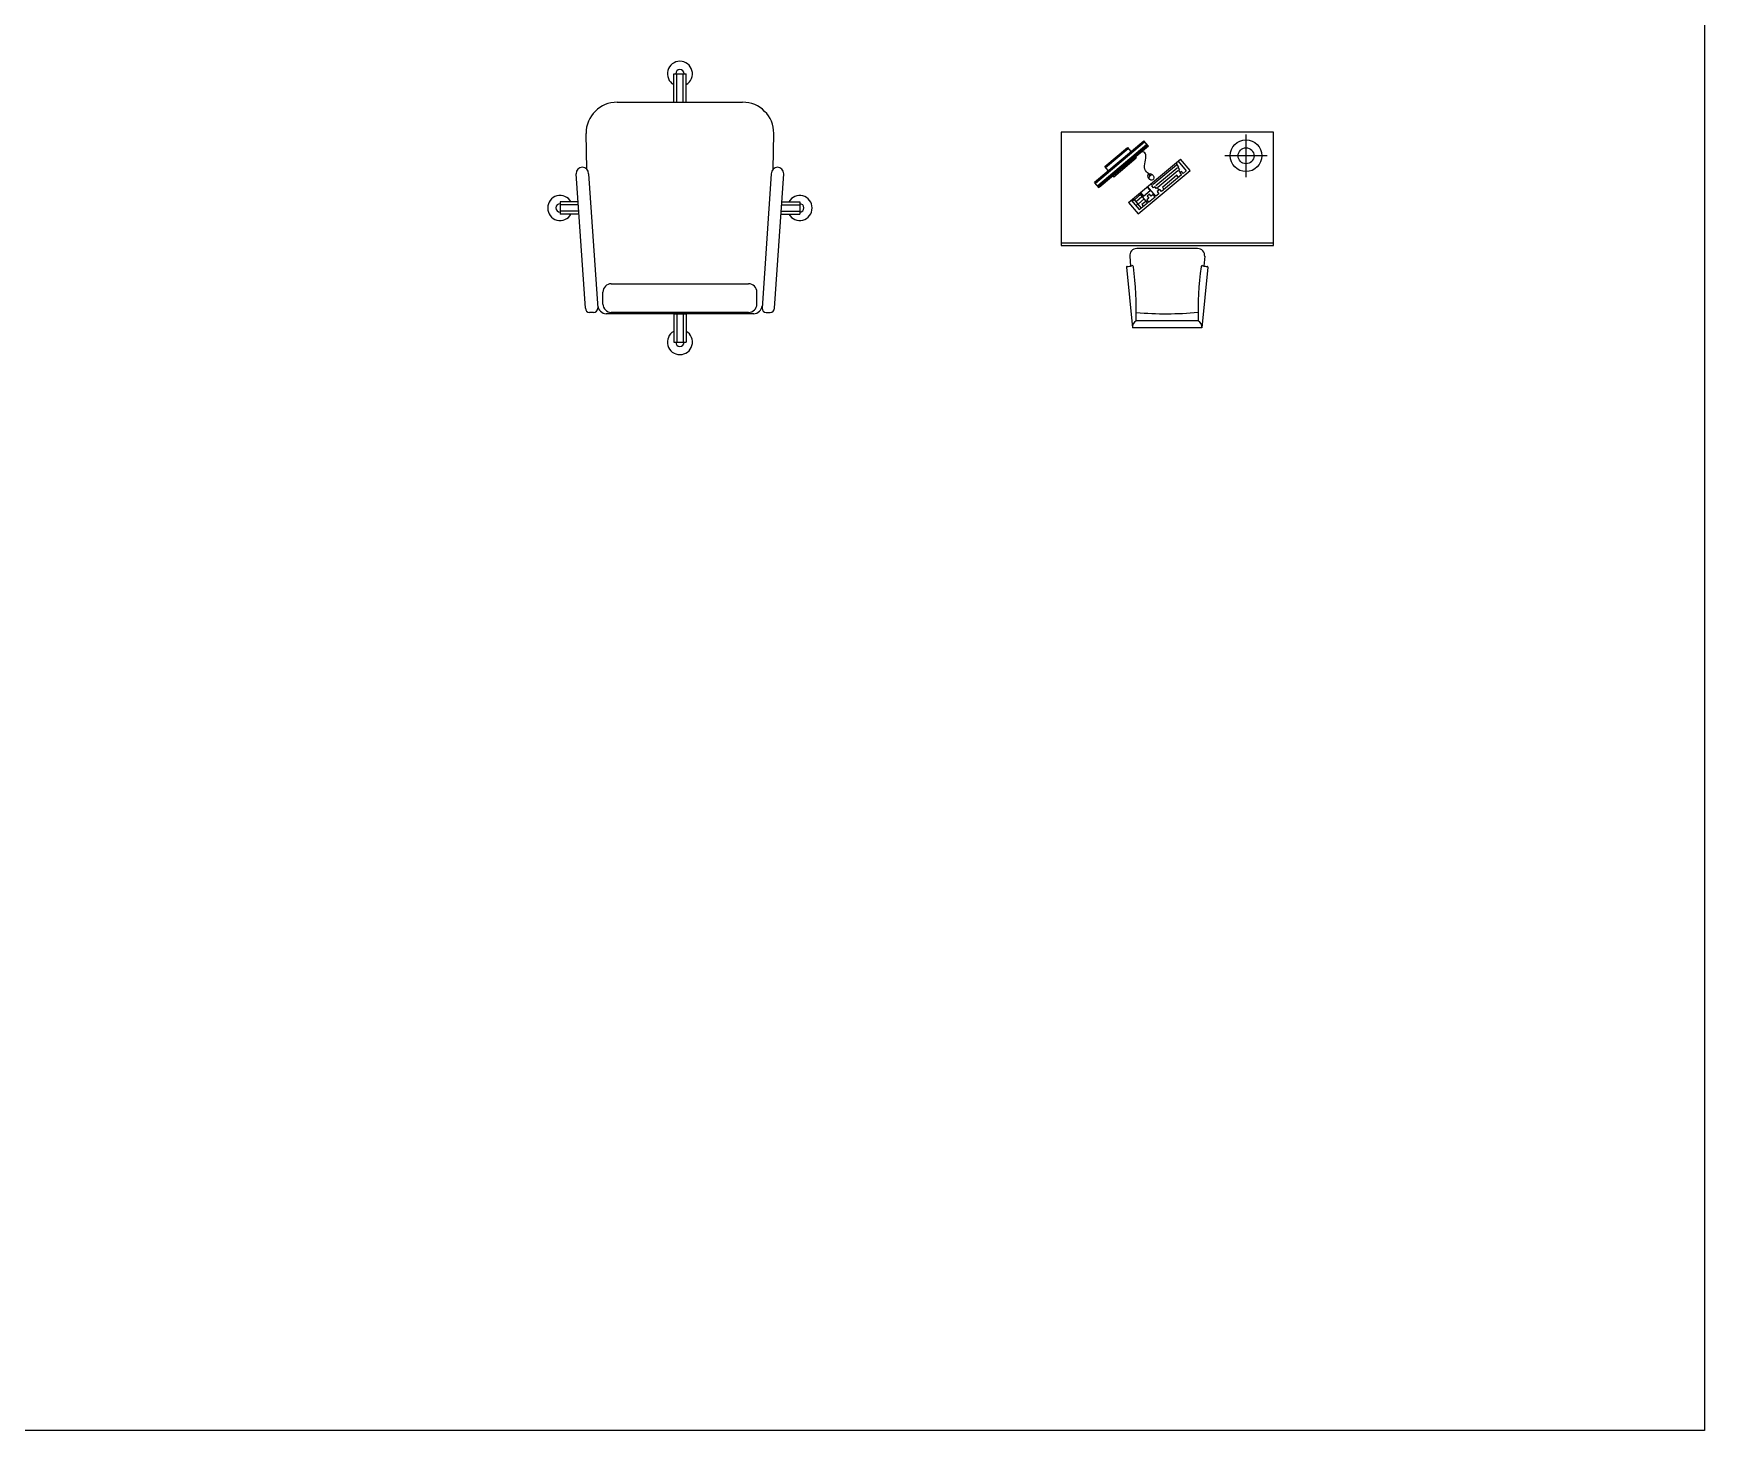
# Model space of a CAD drawing. Header units: millimetres. Extents: x 1147 to 1684, y 1086 to 1492.
# Drawn here: x 1458.3 to 1684.4, y 1085.8 to 1274.8 of the extents above; entities that cross this region are included whole.
import ezdxf

# ---------------------------------------------------------------- set-up
doc = ezdxf.new("R2010")
doc.units = ezdxf.units.MM

# ---------------------------------------------------------------- blocks, each defined once
blk = doc.blocks.new('A$C167C0E5F')
for p, q in [((1500, 1382), (0, 1382)), ((0, 1382), (0, 582)), ((237, 1030), (584, 1322)), ((243, 1023), (589, 1315)), ((617, 1283), (584, 1322)), ((1307, 1066), (1307, 1366)), ((1500, 582), (1500, 1382)), ((607, 1295), (260, 1003)), ((611, 1290), (264, 998)), ((617, 1283), (270, 991)), ((309, 1140), (469, 1275)), ((315, 1134), (475, 1268)), ((532, 1200), (372, 1066)), ((469, 1275), (494, 1246)), ((477, 887), (844, 1193)), ((526, 1207), (532, 1200)), ((912, 1112), (844, 1193)), ((1457, 1216), (1157, 1216)), ((334, 1112), (309, 1140)), ((372, 1066), (367, 1072)), ((545, 805), (912, 1112)), ((619, 1087), (627, 1073)), ((621, 1088), (629, 1074)), ((815, 1150), (651, 1012)), ((820, 1129), (670, 1004)), ((824, 1109), (684, 991)), ((851, 1082), (709, 963)), ((817, 1078), (716, 993)), ((812, 1167), (820, 1158)), ((820, 1158), (815, 1154)), ((815, 1154), (829, 1137)), ((829, 1063), (817, 1078)), ((829, 1137), (824, 1133)), ((824, 1133), (837, 1119)), ((827, 1179), (885, 1110)), ((837, 1119), (829, 1113)), ((829, 1113), (841, 1098)), ((851, 1106), (839, 1096)), ((839, 1096), (851, 1082)), ((863, 1092), (851, 1106)), ((885, 1110), (863, 1092)), ((269, 989), (237, 1028)), ((610, 884), (554, 951)), ((561, 957), (583, 931)), ((583, 931), (629, 970)), ((629, 970), (607, 996)), ((625, 945), (608, 931)), ((670, 930), (612, 1000)), ((637, 931), (625, 945)), ((646, 1008), (636, 1020)), ((641, 1004), (646, 1008)), ((653, 990), (641, 1004)), ((663, 998), (653, 990)), ((673, 986), (663, 998)), ((692, 948), (670, 930)), ((680, 992), (673, 986)), ((692, 977), (680, 992)), ((697, 977), (680, 963)), ((680, 963), (692, 948)), ((709, 963), (697, 977)), ((716, 993), (728, 979)), ((477, 887), (545, 805)), ((496, 903), (552, 836)), ((518, 906), (506, 896)), ((545, 874), (518, 906)), ((562, 942), (521, 908)), ((545, 874), (532, 864)), ((571, 926), (533, 893)), ((567, 848), (545, 874)), ((588, 911), (547, 876)), ((552, 836), (610, 884)), ((598, 894), (571, 872)), ((571, 872), (581, 860)), ((620, 917), (605, 905)), ((605, 905), (619, 888)), ((608, 931), (620, 917)), ((619, 888), (665, 926)), ((651, 943), (637, 931)), ((665, 926), (651, 943)), ((0, 602), (1500, 602)), ((0, 582), (1500, 582)), ((485, 506), (491, 437)), ((965, 560), (535, 560)), ((1015, 506), (1009, 437)), ((462, 429), (505, 0)), ((1038, 429), (995, 0)), ((995, 0), (505, 0)), ((969, 50), (531, 50))]:
    blk.add_line(p, q)
for radius in [112, 56.2]:
    blk.add_circle((1307, 1216), radius)
for centre, radius, start, end in [((652, 1042), 39.7, 98.8033, 152.0531), ((535, 510), 50, 90, 185.1022), ((965, 510), 50, 354.8978, 90), ((467, 429), 5, 89.3749, 185.1022), ((468, 523), 89, 269.3749, 289.8528), ((501, 430), 10, 7.3957, 109.8528), ((-1560, 135), 2092, 357.6778, 8.1429), ((3060, 135), 2092, 171.8571, 182.3222), ((999, 430), 10, 70.1472, 172.6043), ((1032, 523), 89, 250.1472, 270.6251), ((1033, 429), 5, 354.8978, 90.6251), ((551, 8), 46.5, 115.697, 189.9782), ((746, 2541), 2441, 264.9885, 275.1888), ((949, 8), 46.5, 350.0218, 64.303)]:
    blk.add_arc(centre, radius, start, end)
blk.add_ellipse((635, 1067), major_axis=(14.5, -21.3), ratio=0.707124)
blk.add_open_spline([(620, 1088), (609, 1098), (572, 1133), (612, 1210), (593, 1242), (571, 1244)], degree=3, knots=[2.388058, 2.388058, 2.388058, 2.388058, 45.179151, 147.748054, 184.413548, 184.413548, 184.413548, 184.413548])
blk = doc.blocks.new('A$C2C1F75B2')
for p, q in [((0.3025, 0.6744), (0.3325, 0.6744)), ((0.3025, 0.6062), (0.3025, 0.6744)), ((0.3099, 0.6062), (0.3099, 0.6744)), ((0.3251, 0.6062), (0.3251, 0.6744)), ((0.3325, 0.6062), (0.3325, 0.6744)), ((0.1671, 0.6062), (0.4679, 0.6062)), ((0.3025, 0.6062), (0.3325, 0.6062)), ((0.0939, 0.4454), (0.0921, 0.5312)), ((0.5411, 0.4454), (0.5429, 0.5312)), ((0.0905, 0.1114), (0.0683, 0.4345)), ((0.0981, 0.4345), (0.1203, 0.1114)), ((0.5369, 0.4345), (0.5147, 0.1114)), ((0.5445, 0.1114), (0.5667, 0.4345)), ((0.03, 0.3672), (0.03, 0.3372)), ((0.0729, 0.3672), (0.03, 0.3672)), ((0.5621, 0.3672), (0.605, 0.3672)), ((0.605, 0.3672), (0.605, 0.3372)), ((0.0734, 0.3598), (0.03, 0.3598)), ((0.0745, 0.3446), (0.03, 0.3446)), ((0.075, 0.3372), (0.03, 0.3372)), ((0.56, 0.3372), (0.605, 0.3372)), ((0.5605, 0.3446), (0.605, 0.3446)), ((0.5616, 0.3598), (0.605, 0.3598)), ((0.1527, 0.1702), (0.4823, 0.1702)), ((0.1327, 0.1215), (0.1327, 0.1502)), ((0.5023, 0.1215), (0.5023, 0.1502)), ((0.1103, 0.1014), (0.1005, 0.1014)), ((0.4946, 0.0982), (0.1404, 0.0982)), ((0.4823, 0.1015), (0.1527, 0.1015)), ((0.3025, 0.0982), (0.3025, 0.03)), ((0.3025, 0.0982), (0.3325, 0.0982)), ((0.3099, 0.0982), (0.3099, 0.03)), ((0.3251, 0.0982), (0.3251, 0.03)), ((0.3325, 0.0982), (0.3325, 0.03)), ((0.5247, 0.1014), (0.5345, 0.1014)), ((0.3025, 0.03), (0.3325, 0.03))]:
    blk.add_line(p, q)
for centre, radius, start, end in [((0.3175, 0.6744), 0.03, 300, 240), ((0.3175, 0.6744), 0.0102, 0, 180), ((0.1671, 0.5312), 0.075, 90, 180), ((0.4679, 0.5312), 0.075, 0, 90), ((0.0843, 0.4345), 0.016, 93.9028, 180), ((0.0821, 0.4345), 0.016, 0, 86.0972), ((0.5529, 0.4345), 0.016, 93.9028, 180), ((0.5507, 0.4345), 0.016, 360, 86.0972), ((0.03, 0.3522), 0.03, 30, 330), ((0.03, 0.3522), 0.0102, 90, 270), ((0.605, 0.3522), 0.03, 210, 150), ((0.605, 0.3522), 0.0102, 270, 90), ((0.1527, 0.1502), 0.02, 90, 180), ((0.4823, 0.1502), 0.02, 0, 90), ((0.1527, 0.1215), 0.02, 180, 270), ((0.4823, 0.1215), 0.02, 270, 0), ((0.1005, 0.1114), 0.01, 180, 270), ((0.1103, 0.1114), 0.01, 270, 0), ((0.1415, 0.1197), 0.0215, 186.4433, 266.9225), ((0.4935, 0.1197), 0.0215, 273.0775, 353.5567), ((0.5247, 0.1114), 0.01, 180, 270), ((0.5345, 0.1114), 0.01, 270, 360), ((0.3175, 0.03), 0.03, 120, 60), ((0.3175, 0.03), 0.0102, 180, 0)]:
    blk.add_arc(centre, radius, start, end)

msp = doc.modelspace()

# ---------------------------------------------------------------- linework, layer by layer
msp.add_lwpolyline([(1146.95, 1463.24), (1684.37, 1463.24), (1684.37, 1085.78), (1146.95, 1085.78)], close=True)

# ---------------------------------------------------------------- block references
for name, p, xscale, yscale, zscale in [('A$C2C1F75B2', (1527.88, 1231.35), 56.34467108517504, 56.34467108517504, 56.34467108517504), ('A$C167C0E5F', (1597.32, 1234.97), 0.01915004279298634, 0.01915004279298634, 0.01915004279298634)]:
    msp.add_blockref(name, p, dxfattribs=dict(xscale=xscale, yscale=yscale, zscale=zscale))

doc.saveas('drawing.dxf')
